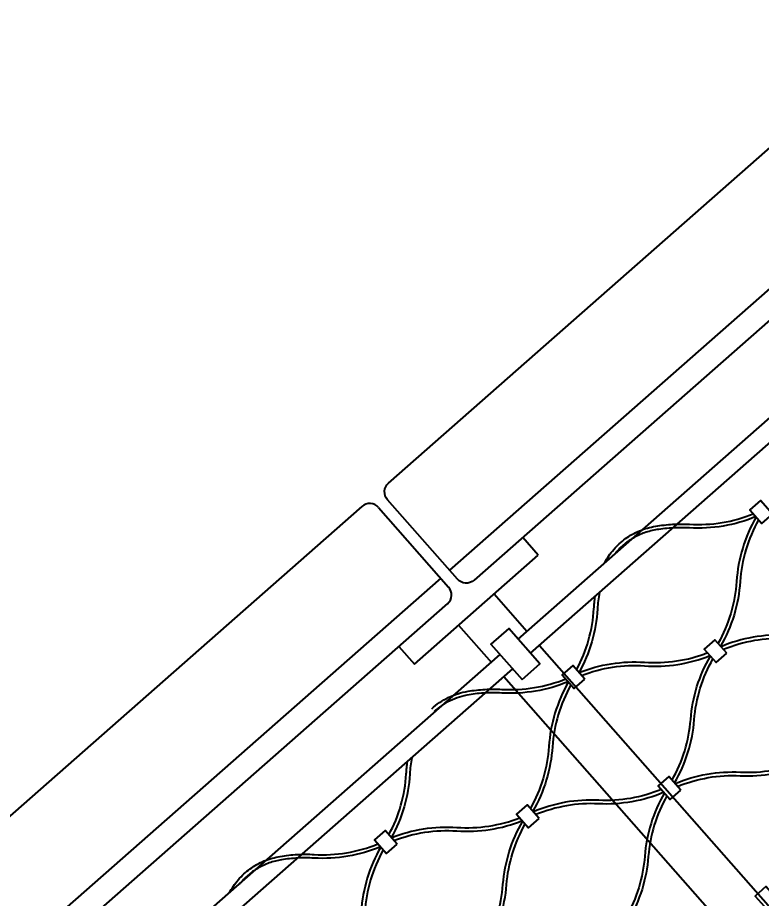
# Model space of a CAD drawing. Header units: millimetres. Extents: x 832728086 to 834530684, y 817551485 to 818349469.
# Drawn here: x 834421285.9 to 834421601.2, y 817820234.3 to 817820607.9 of the extents above; entities that cross this region are included whole.
import ezdxf

# ---------------------------------------------------------------- set-up
doc = ezdxf.new("R2010")
doc.units = ezdxf.units.MM
doc.header["$LTSCALE"] = 100
doc.layers.add('056-Railing-l', color=6, linetype='Continuous', lineweight=25)
doc.layers.add('DLN0401_', color=7, linetype='Continuous')
doc.layers.add('mesh- l', color=8, linetype='Continuous')
doc.styles.get("Standard").update_dxf_attribs({"font": 'swiss.ttf'})

msp = doc.modelspace()

# ---------------------------------------------------------------- linework, layer by layer
at = {"layer": '056-Railing-l'}
msp.add_line((834421438.9196, 817820400.1237, 0.0052), (834421468.639, 817820366.3545, 0.0052), dxfattribs=at)
at = {"layer": '056-Railing-l', "elevation": 0.0052}
for points in [[(834422474.0604, 817821244.6353), (834421479.4046, 817820369.2637, -0.41421356), (834421472.3479, 817820369.7138), (834421442.7229, 817820403.3757, -0.41421356), (834421443.173, 817820410.4324), (834422437.8288, 817821285.804)], [(834421468.1417, 817820359.3514), (834420473.4859, 817819483.9798, -0.41421356), (834420466.4291, 817819484.43), (834420436.8041, 817819518.0919, -0.41421356), (834420437.2543, 817819525.1486), (834421431.9101, 817820400.5202)]]:
    msp.add_lwpolyline(points, format="xyb", dxfattribs=at)
for points in [[(834422471.2072, 817821255.4454), (834421469.0446, 817820373.4672)], [(834421506.6524, 817820379.9226), (834421500.0458, 817820387.4295)], [(834421454.1044, 817820333.6764), (834421506.6524, 817820379.9226)], [(834421465.2885, 817820370.1616), (834420463.1258, 817819488.1834)]]:
    msp.add_lwpolyline(points, dxfattribs=at)
at = {"layer": '056-Railing-l'}
for points in [[(834421498.0529, 817820344.2848), (834422496.4648, 817821222.962)], [(834421503.3382, 817820338.2793), (834422501.7501, 817821216.9565)], [(834421487.8853, 817820363.4061), (834421501.8063, 817820347.5881)], [(834421472.8715, 817820350.1929), (834421486.7926, 817820334.3749)], [(834421447.4978, 817820341.1833), (834421454.1044, 817820333.6764)], [(834421507.0916, 817820341.5826), (834422027.0409, 817819750.7814)], [(834420492.1342, 817819459.0009), (834421490.546, 817820337.6782)], [(834420497.4194, 817819452.9954), (834421495.8313, 817820331.6727)], [(834421492.0779, 817820328.3694), (834422012.0272, 817819737.5682)]]:
    msp.add_lwpolyline(points, dxfattribs=at)
msp.add_lwpolyline([(834421499.7953, 817820327.1686), (834421507.3021, 817820333.7752), (834421494.0889, 817820348.7889), (834421486.5821, 817820342.1823)], close=True, dxfattribs=at)
for centre, start, end in [((834421435.1661, 817820396.8204, 0.0052), 41.350197, 131.350197), ((834421464.8856, 817820363.0512, 0.0052), 311.350197, 41.350197)]:
    msp.add_arc(centre, 5, start, end, dxfattribs=at)
at = {"layer": 'mesh- l'}
for points in [[(834421605.8984, 817820397.3256), (834421600.8342, 817820403.0799), (834421596.3301, 817820399.1159), (834421601.3943, 817820393.3617)], [(834421586.5861, 817820338.2607), (834421581.522, 817820344.0149), (834421577.0179, 817820340.051), (834421582.082, 817820334.2967)], [(834421586.5861, 817820338.2607), (834421581.522, 817820344.0149), (834421577.0179, 817820340.051), (834421582.082, 817820334.2967)], [(834421526.3257, 817820327.2957), (834421521.2615, 817820333.05), (834421516.7574, 817820329.086), (834421521.8216, 817820323.3318)], [(834421567.0564, 817820280.2288), (834421561.9923, 817820285.983), (834421557.4882, 817820282.0191), (834421562.5523, 817820276.2648)], [(834421507.0135, 817820268.2308), (834421501.9493, 817820273.985), (834421497.4452, 817820270.0211), (834421502.5093, 817820264.2668)], [(834421507.0135, 817820268.2308), (834421501.9493, 817820273.985), (834421497.4452, 817820270.0211), (834421502.5093, 817820264.2668)], [(834421446.753, 817820257.2658), (834421441.6889, 817820263.02), (834421437.1847, 817820259.0561), (834421442.2489, 817820253.3018)], [(834421608.1769, 817820233.5049), (834421603.1128, 817820239.2591), (834421598.6087, 817820235.2952), (834421603.6728, 817820229.5409)]]:
    msp.add_lwpolyline(points, close=True, dxfattribs=at)
for points in [[(834421534.8085, 817820376.6325, -0.05860139), (834421538.6155, 817820382.2804, -0.05917135), (834421543.6336, 817820386.8846, -0.02930836), (834421546.53, 817820388.7233, -0.02849228), (834421549.6194, 817820390.2158, -0.02885387), (834421552.9643, 817820391.3816, -0.02749601), (834421556.4196, 817820392.1642, -0.0280161), (834421563.5792, 817820392.9674, -0.02801983), (834421570.7838, 817820392.965, 0.05502888), (834421584.5456, 817820393.7033, 0.05501523), (834421597.8152, 817820397.4253)], [(834421598.8893, 817820396.2078, -0.05606931), (834421585.0617, 817820392.2351, -0.05608344), (834421570.697, 817820391.4342, 0.02749376), (834421563.796, 817820391.4437, 0.02749016), (834421556.9356, 817820390.6959, 0.04356081), (834421551.7408, 817820389.3662, 0.04700524), (834421546.8733, 817820387.1244, 0.04659424), (834421542.6516, 817820384.1189, 0.04734182), (834421539.0654, 817820380.3788)], [(834421598.9754, 817820396.1102, 0.05606721), (834421593.2948, 817820382.8917, 0.05608013), (834421590.6933, 817820368.7415, -0.05502564), (834421588.2298, 817820355.1816, -0.05501314), (834421582.8682, 817820342.4852)], [(834421600.048, 817820394.8914, 0.05501314), (834421594.6865, 817820382.195, 0.05502564), (834421592.2229, 817820368.6351, -0.05608013), (834421589.6214, 817820354.4849, -0.05606721), (834421583.9408, 817820341.2664)], [(834421532.5441, 817820363.9827, 0.01408953), (834421532.0528, 817820360.5388, 0.01402125), (834421531.7557, 817820357.0728, -0.05610981), (834421529.3655, 817820343.1114, -0.05708383), (834421523.9068, 817820330.0442)], [(834421522.8327, 817820331.2617, 0.05599537), (834421527.982, 817820343.8131, 0.05505305), (834421530.2437, 817820357.1929, -0.01031828), (834421530.4484, 817820359.8085, -0.01035536), (834421530.761, 817820362.4134)], [(834421638.4107, 817820350.5152, -0.05541212), (834421625.3794, 817820346.7565, -0.05509445), (834421611.8403, 817820345.9429, 0.0561917), (834421597.7088, 817820345.0627, 0.05650781), (834421584.1315, 817820341.0499)], [(834421639.4775, 817820349.303, -0.05643381), (834421625.9132, 817820345.3024, -0.05608633), (834421611.7974, 817820344.4261, 0.05520174), (834421598.2426, 817820343.6086, 0.05548959), (834421585.198, 817820339.8379)], [(834421523.9068, 817820330.0442, -0.05708602), (834421537.5564, 817820333.8159, -0.05611313), (834421551.7073, 817820334.4309, 0.0550563), (834421565.2649, 817820334.9916, 0.05599755), (834421578.3641, 817820338.5213)], [(834421524.9794, 817820328.8254, -0.05599755), (834421538.0786, 817820332.3551, -0.0550563), (834421551.6362, 817820332.9158, 0.05611313), (834421565.7871, 817820333.5308, 0.05708602), (834421579.4367, 817820337.3025)], [(834421563.3421, 817820284.4492, 0.05541212), (834421568.726, 817820296.8974, 0.05509445), (834421571.2533, 817820310.2234, -0.0561917), (834421573.922, 817820324.1285, -0.05650781), (834421579.6273, 817820337.0859)], [(834421564.409, 817820283.237, 0.05643381), (834421570.1006, 817820296.1831, 0.05608633), (834421572.7633, 817820310.0732, -0.05520174), (834421575.2964, 817820323.4143, -0.05548959), (834421580.6939, 817820335.874)], [(834421461.4502, 817820314.7342, -0.03678343), (834421464.7925, 817820317.3645, -0.03584582), (834421468.4806, 817820319.4838, -0.03628975), (834421472.5695, 817820321.1044, -0.03427963), (834421476.8469, 817820322.1342, -0.0280161), (834421484.0066, 817820322.9374, -0.02801983), (834421491.2111, 817820322.9351, 0.05502888), (834421504.9729, 817820323.6734, 0.05501523), (834421518.2425, 817820327.3954)], [(834421519.3166, 817820326.1779, -0.05606931), (834421505.489, 817820322.2052, -0.05608344), (834421491.1243, 817820321.4042, 0.02749376), (834421484.2233, 817820321.4137, 0.02749016), (834421477.3629, 817820320.666, 0.03434122), (834421473.2239, 817820319.6873, 0.03664074), (834421469.2663, 817820318.1337, 0.0362129), (834421465.7061, 817820316.0965, 0.0372631), (834421462.483, 817820313.5607)], [(834421519.4027, 817820326.0802, 0.05606721), (834421513.7222, 817820312.8618, 0.05608013), (834421511.1206, 817820298.7116, -0.05502564), (834421508.6571, 817820285.1516, -0.05501314), (834421503.2955, 817820272.4553)], [(834421520.4753, 817820324.8615, 0.05501314), (834421515.1138, 817820312.1651, 0.05502564), (834421512.6502, 817820298.6052, -0.05608013), (834421510.0487, 817820284.455, -0.05606721), (834421504.3682, 817820271.2365)], [(834421443.26, 817820261.2317, 0.05599537), (834421448.4094, 817820273.7832, 0.05505305), (834421450.671, 817820287.163, -0.01031828), (834421450.8757, 817820289.7786, -0.01035536), (834421451.1883, 817820292.3835)], [(834421452.9714, 817820293.9528, 0.01408953), (834421452.4801, 817820290.5089, 0.01402125), (834421452.183, 817820287.0429, -0.05610981), (834421449.7928, 817820273.0814, -0.05708383), (834421444.3341, 817820260.0143)], [(834421564.6397, 817820282.9748, -0.05643381), (834421578.204, 817820286.9754, -0.05608633), (834421592.3199, 817820287.8517, 0.05520174), (834421605.8747, 817820288.6692, 0.05548959), (834421618.9192, 817820292.4399)], [(834421565.7066, 817820281.7626, -0.05541212), (834421578.7379, 817820285.5212, -0.05509445), (834421592.277, 817820286.3349, 0.0561917), (834421606.4085, 817820287.2151, 0.05650781), (834421619.9858, 817820291.2279)], [(834421558.838, 817820280.4853, -0.05541212), (834421545.8067, 817820276.7266, -0.05509445), (834421532.2676, 817820275.913, 0.0561917), (834421518.1361, 817820275.0327, 0.05650781), (834421504.5588, 817820271.0199)], [(834421559.9048, 817820279.2731, -0.05643381), (834421546.3406, 817820275.2725, -0.05608633), (834421532.2247, 817820274.3962, 0.05520174), (834421518.6699, 817820273.5787, 0.05548959), (834421505.6254, 817820269.808)], [(834421560.1356, 817820279.0108, 0.05643381), (834421554.444, 817820266.0648, 0.05608633), (834421551.7813, 817820252.1747, -0.05520174), (834421549.2482, 817820238.8336, -0.05548959), (834421543.8506, 817820226.3739)], [(834421561.2025, 817820277.7986, 0.05541212), (834421555.8185, 817820265.3505, 0.05509445), (834421553.2913, 817820252.0245, -0.0561917), (834421550.6226, 817820238.1194, -0.05650781), (834421544.9172, 817820225.162)], [(834421444.3341, 817820260.0143, -0.05708602), (834421457.9838, 817820263.786, -0.05611313), (834421472.1346, 817820264.401, 0.0550563), (834421485.6923, 817820264.9617, 0.05599755), (834421498.7914, 817820268.4914)], [(834421445.4068, 817820258.7955, -0.05599755), (834421458.5059, 817820262.3252, -0.0550563), (834421472.0636, 817820262.8859, 0.05611313), (834421486.2144, 817820263.5009, 0.05708602), (834421499.8641, 817820267.2726)], [(834421483.7694, 817820214.4193, 0.05541212), (834421489.1534, 817820226.8675, 0.05509445), (834421491.6806, 817820240.1934, -0.0561917), (834421494.3493, 817820254.0986, -0.05650781), (834421500.0547, 817820267.056)], [(834421484.8363, 817820213.2071, 0.05643381), (834421490.5279, 817820226.1532, 0.05608633), (834421493.1906, 817820240.0433, -0.05520174), (834421495.7237, 817820253.3844, -0.05548959), (834421501.1213, 817820265.8441)], [(834421375.6631, 817820236.5726, -0.05860139), (834421379.4702, 817820242.2206, -0.05917135), (834421384.4883, 817820246.8248, -0.02930836), (834421387.3847, 817820248.6634, -0.02849228), (834421390.4741, 817820250.1559, -0.02885387), (834421393.8189, 817820251.3218, -0.02749601), (834421397.2742, 817820252.1043, -0.0280161), (834421404.4339, 817820252.9075, -0.02801983), (834421411.6385, 817820252.9052, 0.05502888), (834421425.4003, 817820253.6435, 0.05501523), (834421438.6698, 817820257.3655)], [(834421439.744, 817820256.148, -0.05606931), (834421425.9163, 817820252.1753, -0.05608344), (834421411.5516, 817820251.3743, 0.02749376), (834421404.6506, 817820251.3838, 0.02749016), (834421397.7902, 817820250.6361, 0.04356081), (834421392.5955, 817820249.3063, 0.04700524), (834421387.728, 817820247.0645, 0.04659424), (834421383.5062, 817820244.0591, 0.04734182), (834421379.92, 817820240.319)], [(834421439.83, 817820256.0503, 0.05606721), (834421434.1495, 817820242.8319, 0.05608013), (834421431.548, 817820228.6817, -0.05502564), (834421429.0844, 817820215.1217, -0.05501314), (834421423.7229, 817820202.4254)], [(834421440.9027, 817820254.8315, 0.05501314), (834421435.5411, 817820242.1352, 0.05502564), (834421433.0776, 817820228.5752, -0.05608013), (834421430.476, 817820214.4251, -0.05606721), (834421424.7955, 817820201.2066)]]:
    msp.add_lwpolyline(points, format="xyb", dxfattribs=at)

# ---------------------------------------------------------------- texts
at = {"layer": 'DLN0401_'}
for s, p in [('GAP NOT EXCEED 100 mm', (834420345.5116, 817820406.9863)), ('METAL BALUSTRADE', (834420595.1137, 817820123.3717))]:
    msp.add_text(s, height=150, rotation=41.350197, dxfattribs=at).set_placement(p)

doc.saveas('drawing.dxf')
